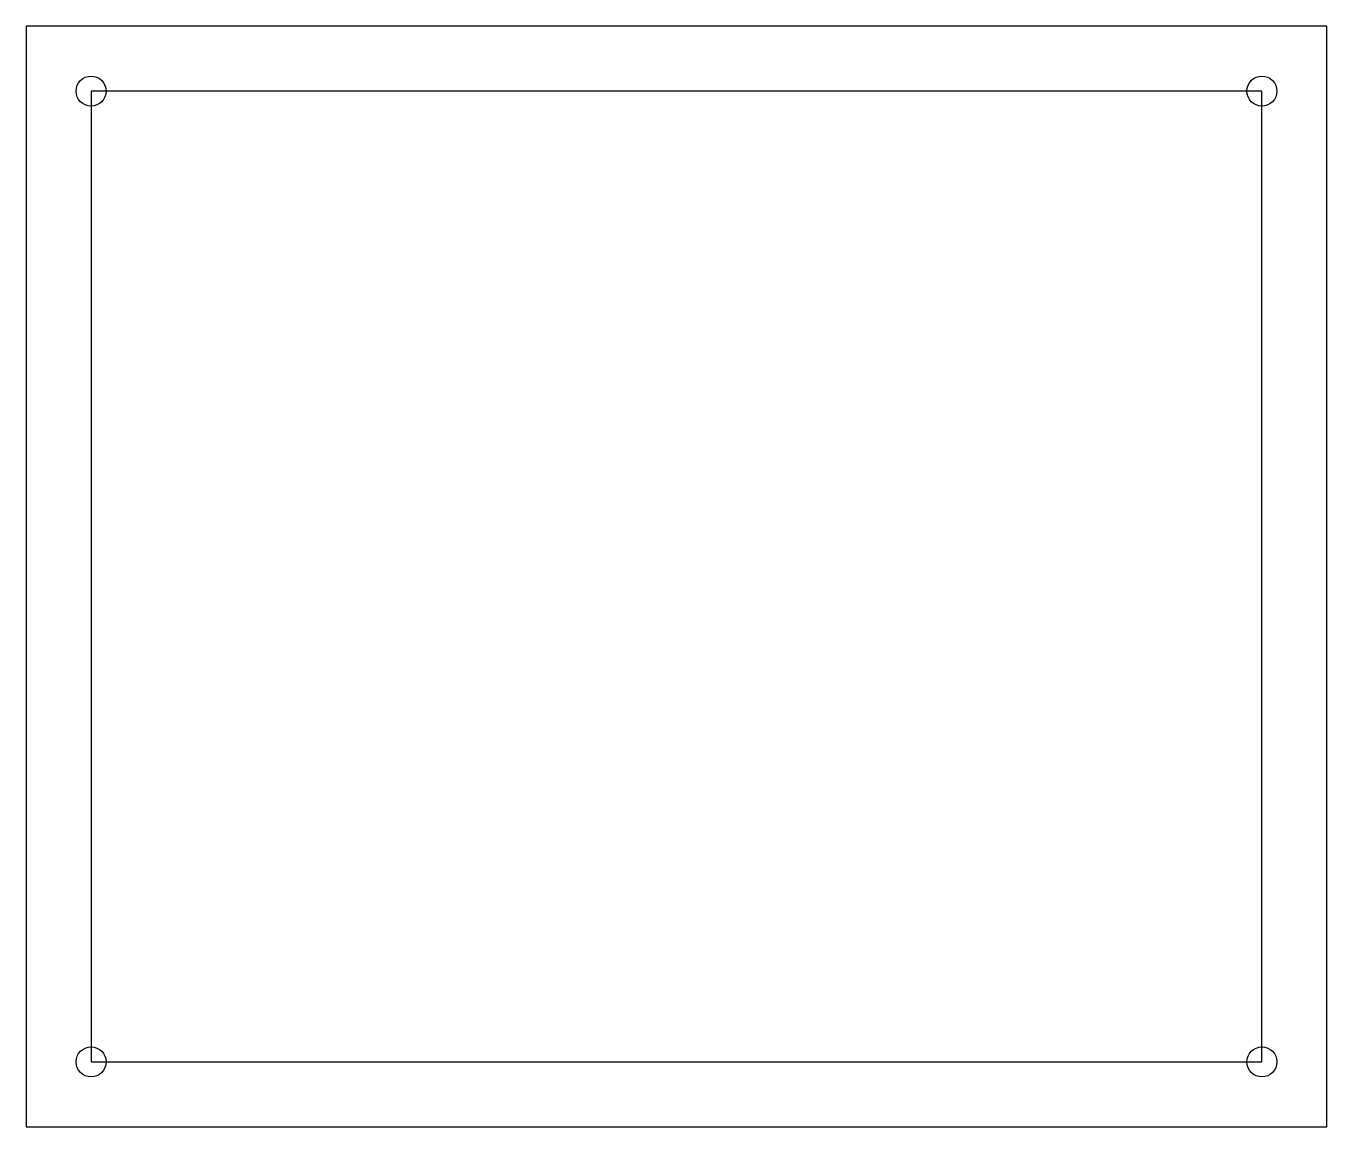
# Model space of a CAD drawing. Header units: millimetres. Extents: x 0 to 260, y 0 to 220.
import ezdxf

# ---------------------------------------------------------------- set-up
doc = ezdxf.new("R2010")
doc.units = ezdxf.units.MM

msp = doc.modelspace()

# ---------------------------------------------------------------- linework, layer by layer
at = {"layer": 'CUT'}
for p, q in [((260, 220), (0, 220)), ((0, 220), (0, 0)), ((260, 0), (260, 220)), ((0, 0), (260, 0))]:
    msp.add_line(p, q, dxfattribs=at)
for centre in [(13, 207), (247, 207), (13, 13), (247, 13)]:
    msp.add_circle(centre, 3, dxfattribs=at)
at = {"layer": 'GUIDE'}
for p, q in [((247, 207), (13, 207)), ((13, 207), (13, 13)), ((247, 13), (247, 207)), ((13, 13), (247, 13))]:
    msp.add_line(p, q, dxfattribs=at)

doc.saveas('drawing.dxf')
